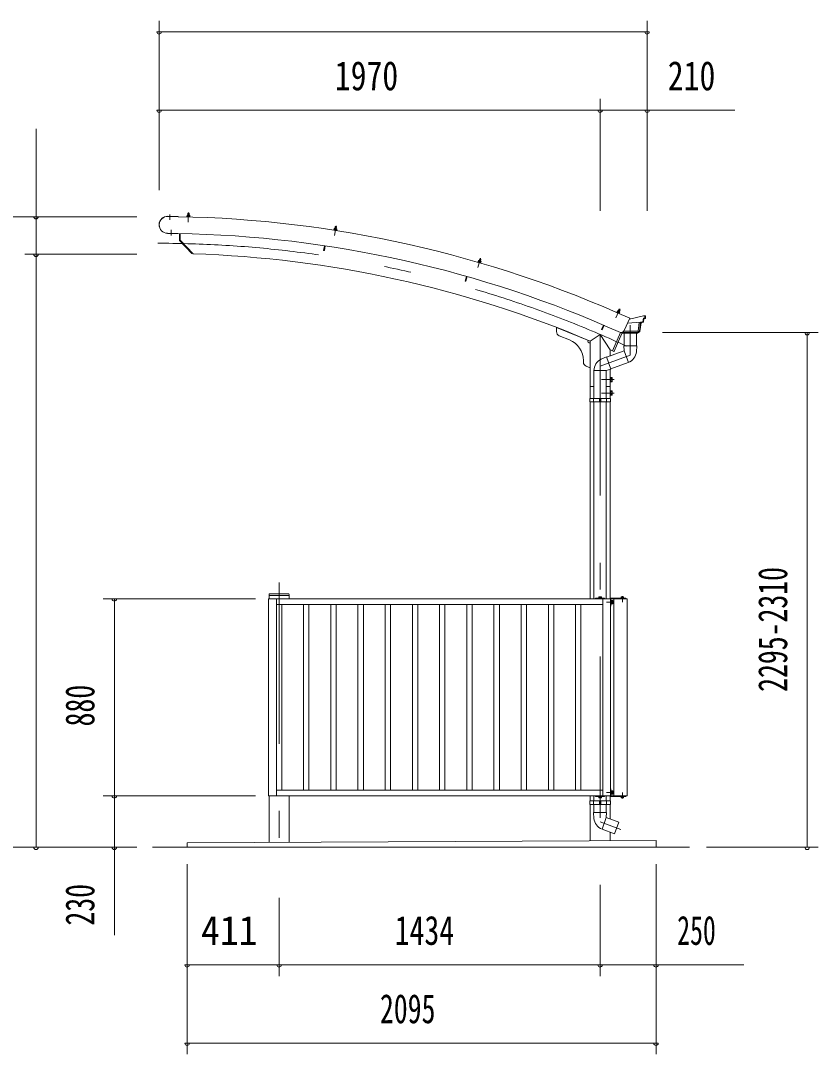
# Model space of a CAD drawing. Units: millimetres, scale not verified. Extents: x -27012 to 27023, y -10500 to 10500.
# Drawn here: x 10737 to 14301, y 870 to 5489 of the extents above; entities that cross this region are included whole.
import ezdxf
from ezdxf.enums import TextEntityAlignment as Align

# ---------------------------------------------------------------- set-up
doc = ezdxf.new("R2010")
doc.units = ezdxf.units.MM
doc.header["$LTSCALE"] = 60
doc.linetypes.add('USER3', pattern=[24, 12, -5, 2, -5])
for name, color, linetype, lineweight in [('0-2_1-05BOLD', 7, 'Continuous', 18), ('0-3_1-25CENTER', 3, 'USER3', 18), ('0-4_1-45THIN', 4, 'Continuous', 18), ('0-5_1-55DIM', 3, 'Continuous', 18)]:
    doc.layers.add(name, color=color, linetype=linetype, lineweight=lineweight)
doc.styles.add('ＭＳ ゴシック', font='')
doc.styles.get('ＭＳ ゴシック').set_extended_font_data('MS Gothic')

msp = doc.modelspace()

# ---------------------------------------------------------------- linework, layer by layer
at = {"layer": '0-2_1-05BOLD'}
for p, q in [((11481.98, 4619.91), (11491.78, 4619.65)), ((11483.98, 4619.36), (11483.86, 4614.86)), ((11483.88, 4619.86), (11484.1, 4628.01)), ((11490.1, 4627.85), (11484.1, 4628.01)), ((11489.75, 4619.2), (11489.63, 4614.71)), ((11489.88, 4619.7), (11490.1, 4627.85)), ((11491.78, 4619.65), (11492.64, 4619.12)), ((11492.64, 4619.12), (11492.52, 4614.63)), ((11395, 4614.24), (11441.69, 4613.3)), ((11441.7, 4613.8), (11395.01, 4614.74)), ((11441.7, 4613.8), (11441.68, 4612.7)), ((11480.5, 4614.95), (11493, 4614.62)), ((11480.94, 4613.44), (11480.89, 4611.84)), ((11492.48, 4613.13), (11492.44, 4611.53)), ((11493, 4614.62), (11492.96, 4613.12)), ((11393.48, 4538.15), (11440.17, 4537.22)), ((11393.49, 4538.65), (11440.18, 4537.72)), ((11440.18, 4537.71), (11440.17, 4537.22)), ((11446.97, 4537.58), (11446.35, 4506.26)), ((11450.17, 4537.52), (11449.58, 4507.53)), ((12137.44, 4555.64), (12137.2, 4554.16)), ((12137.2, 4554.16), (12149.55, 4552.22)), ((12137.67, 4554.08), (12137.42, 4552.5)), ((12137.42, 4552.5), (12148.83, 4550.71)), ((12139.55, 4560.37), (12149.22, 4558.85)), ((12141.46, 4559.56), (12140.76, 4555.12)), ((12141.42, 4560.08), (12142.68, 4568.13)), ((12143.83, 4568.96), (12142.68, 4568.13)), ((12148.61, 4567.19), (12142.68, 4568.13)), ((12147.78, 4568.34), (12143.83, 4568.96)), ((12147.16, 4558.66), (12146.46, 4554.22)), ((12147.35, 4559.14), (12148.61, 4567.19)), ((12148.61, 4567.19), (12147.78, 4568.34)), ((12149.08, 4552.29), (12148.83, 4550.71)), ((12149.22, 4558.85), (12150.01, 4558.22)), ((12150.01, 4558.22), (12149.31, 4553.77)), ((11502.69, 4447.62), (11446.35, 4506.26)), ((11507.82, 4446.89), (11449.58, 4507.53)), ((12094.25, 4483.22), (12090.98, 4461.46)), ((12097.41, 4482.74), (12094.15, 4460.99)), ((11505, 4449.84), (11502.69, 4447.62)), ((12090.98, 4461.46), (12094.15, 4460.99)), ((12781.3, 4412.4), (12780.88, 4410.96)), ((12780.88, 4410.96), (12792.88, 4407.45)), ((12781.34, 4410.83), (12780.89, 4409.3)), ((12780.89, 4409.3), (12791.97, 4406.05)), ((12784, 4416.82), (12793.41, 4414.07)), ((12785.79, 4415.77), (12784.53, 4411.46)), ((12785.83, 4416.29), (12788.11, 4424.11)), ((12793.87, 4422.43), (12788.11, 4424.11)), ((12791.34, 4414.15), (12790.07, 4409.84)), ((12791.58, 4414.61), (12793.87, 4422.43)), ((12792.42, 4407.59), (12791.97, 4406.05)), ((12794.1, 4413.34), (12792.84, 4409.03)), ((12793.41, 4414.07), (12794.1, 4413.34)), ((12729.17, 4346.13), (12723.14, 4324.98)), ((12732.24, 4345.26), (12726.21, 4324.1)), ((12723.14, 4324.98), (12726.21, 4324.1)), ((13401.26, 4186.06), (13400.62, 4184.59)), ((13400.62, 4184.59), (13411.19, 4179.95)), ((13401.43, 4187.62), (13412.88, 4182.6)), ((13406.31, 4190.39), (13404.51, 4186.27)), ((13404.67, 4191.66), (13413.65, 4187.72)), ((13406.41, 4190.89), (13409.69, 4198.36)), ((13411, 4198.87), (13409.69, 4198.36)), ((13415.18, 4195.95), (13409.69, 4198.36)), ((13411.6, 4188.07), (13409.8, 4183.95)), ((13414.67, 4197.27), (13411, 4198.87)), ((13411.84, 4181.42), (13411.19, 4179.95)), ((13411.91, 4188.49), (13415.18, 4195.95)), ((13412.88, 4182.6), (13412.27, 4181.23)), ((13414.24, 4186.91), (13412.44, 4182.79)), ((13413.65, 4187.72), (13414.24, 4186.91)), ((13415.18, 4195.95), (13414.67, 4197.27)), ((13458.88, 4158.68), (13434.15, 4103.99)), ((13519.34, 4169.67), (13457.07, 4154.67)), ((13519.32, 4159.67), (13517.2, 4143.64)), ((13525.94, 4159.67), (13519.32, 4159.67)), ((13528.24, 4169.67), (13519.34, 4169.67)), ((13525.94, 4159.67), (13525.94, 4169.67)), ((13528.24, 4157.37), (13528.24, 4169.67)), ((13131.39, 4117.89), (13281.39, 4057.25)), ((13131.39, 4117.89), (13131.39, 4099.02)), ((13341.21, 4128.6), (13332.51, 4108.39)), ((13344.15, 4127.34), (13335.45, 4107.13)), ((13449.06, 4136.97), (13507.16, 4140.95)), ((13501.05, 4140.53), (13495.75, 4100.67)), ((13507.16, 4140.95), (13501.94, 4101.67)), ((13517.2, 4143.64), (13507.16, 4140.95)), ((13143.9, 4080.48), (13188.87, 4062.29)), ((13325.94, 4086.67), (13281.39, 4057.25)), ((13370.49, 4018.49), (13325.94, 4086.67)), ((13332.51, 4108.39), (13335.45, 4107.13)), ((13416.96, 4095.79), (13381.38, 4013.12)), ((13423.52, 4090.79), (13389.52, 4011.8)), ((13416.96, 4095.79), (13422.47, 4093.42)), ((13424.02, 4095.59), (13428.15, 4092.37)), ((13426.62, 4096.48), (13428.94, 4094.67)), ((13493.73, 4092.37), (13428.15, 4092.37)), ((13492.94, 4094.67), (13428.94, 4094.67)), ((13495.75, 4100.67), (13432.09, 4100.67)), ((13433.44, 4092.67), (13433.44, 4035.05)), ((13488.44, 4092.67), (13488.44, 4035.05)), ((13501.94, 4101.67), (13492.94, 4094.67)), ((13281.39, 4057.25), (13281.39, 3800.67)), ((13431.94, 4035.05), (13433.44, 4013.05)), ((13489.94, 4035.05), (13431.94, 4035.05)), ((13488.18, 4009.25), (13489.95, 4035.05)), ((13331.15, 3975.54), (13354.79, 3986.02)), ((13354.79, 3986.02), (13374.63, 3931.51)), ((13433.44, 4013.05), (13355.31, 3984.61)), ((13370.49, 4018.49), (13370.49, 3990.14)), ((13381.38, 4013.12), (13386.89, 4010.75)), ((13433.44, 4013.05), (13452.25, 3961.36)), ((13251.39, 3969.58), (13251.39, 3962.86)), ((13263.89, 3944.32), (13281.39, 3937.25)), ((13374.63, 3931.52), (13353.44, 3925.4)), ((13370.49, 3930.32), (13370.49, 3800.67)), ((13451.97, 3961.26), (13374.12, 3932.93)), ((13353.44, 3925.4), (13298.44, 3925.4)), ((13298.44, 3925.1), (13298.44, 3800.67)), ((13353.44, 3925.4), (13353.45, 3800.67)), ((13372.49, 3895.17), (13370.49, 3895.17)), ((13372.49, 3895.17), (13372.49, 3874.17)), ((13378.59, 3894.49), (13372.49, 3894.49)), ((13378.59, 3889.58), (13372.49, 3889.58)), ((13379.49, 3892.92), (13378.59, 3894.49)), ((13281.39, 3854.67), (13298.44, 3854.67)), ((13353.44, 3854.67), (13370.49, 3854.67)), ((13372.49, 3874.17), (13370.49, 3874.17)), ((13378.59, 3879.76), (13372.49, 3879.76)), ((13378.59, 3834.49), (13372.49, 3834.49)), ((13379.49, 3832.92), (13378.59, 3834.49)), ((13279.79, 3800.67), (13279.79, 3784.67)), ((13296.84, 3800.67), (13296.84, 3784.67)), ((13322.89, 3800.67), (13322.89, 3784.67)), ((13322.89, 3792.67), (13328.99, 3792.67)), ((13328.99, 3800.67), (13328.99, 3784.67)), ((13355.04, 3800.67), (13355.04, 3784.67)), ((13372.49, 3814.17), (13370.49, 3814.17)), ((13378.59, 3829.58), (13372.49, 3829.58)), ((13378.59, 3819.76), (13372.49, 3819.76)), ((13379.49, 3816.42), (13379.49, 3832.92)), ((13279.79, 3784.67), (13372.09, 3784.67)), ((13281.39, 3784.67), (13281.39, 2904.67)), ((13298.44, 3784.67), (13298.44, 2904.67)), ((13353.44, 3784.67), (13353.44, 2904.67)), ((13370.49, 3784.67), (13370.49, 2904.67)), ((11847.39, 2924.67), (11847.39, 2904.67)), ((11847.39, 2919.67), (11936.49, 2919.67)), ((11933.49, 2927.67), (11850.39, 2927.67)), ((11936.49, 2924.67), (11936.49, 2904.67)), ((13321.04, 2913.47), (13330.84, 2913.47)), ((13323.05, 2912.97), (13323.05, 2909.47)), ((13328.83, 2912.97), (13328.83, 2909.47)), ((13330.84, 2913.47), (13331.71, 2912.97)), ((13331.71, 2912.97), (13331.71, 2909.47)), ((13420.59, 2913.47), (13419.72, 2912.97)), ((13419.72, 2912.97), (13419.72, 2909.47)), ((13422.6, 2912.97), (13422.6, 2909.47)), ((13428.38, 2912.97), (13428.38, 2909.47)), ((11844.94, 2904.67), (11844.94, 2024.67)), ((13372.94, 2904.67), (11844.94, 2904.67)), ((11879.94, 2904.67), (11879.94, 2024.67)), ((13337.94, 2879.67), (11879.94, 2879.67)), ((13305.94, 2907.87), (13305.94, 2904.67)), ((13345.94, 2907.87), (13305.94, 2907.87)), ((13319.69, 2909.47), (13319.69, 2907.87)), ((13337.94, 2904.67), (13337.94, 2024.67)), ((13345.94, 2907.87), (13345.94, 2904.67)), ((13372.94, 2872.87), (13373.69, 2872.87)), ((13373.69, 2903.67), (13373.69, 2872.87)), ((13375.29, 2898.17), (13373.69, 2898.17)), ((13375.29, 2881.17), (13373.69, 2881.17)), ((13446.69, 2904.67), (13374.69, 2904.67)), ((13375.29, 2898.17), (13375.29, 2881.17)), ((13377.29, 2897.47), (13375.29, 2897.47)), ((13377.29, 2889.67), (13375.29, 2891.67)), ((13375.29, 2889.67), (13377.29, 2887.67)), ((13382.1, 2893.42), (13377.29, 2893.42)), ((13382.1, 2885.92), (13377.29, 2885.92)), ((13382.1, 2882.16), (13377.29, 2882.16)), ((13382.79, 2883.37), (13382.1, 2882.16)), ((13382.79, 2895.97), (13382.79, 2883.37)), ((13386.69, 2024.67), (13386.69, 2904.67)), ((13419.24, 2909.47), (13431.74, 2909.47)), ((13419.24, 2909.47), (13419.24, 2907.87)), ((13431.74, 2909.47), (13431.74, 2907.87)), ((13446.69, 2024.67), (13446.69, 2904.67)), ((11879.94, 2049.67), (13337.94, 2049.67)), ((13372.94, 2056.47), (13373.69, 2056.47)), ((13373.69, 2025.67), (13373.69, 2056.47)), ((13375.29, 2048.17), (13373.69, 2048.17)), ((13375.29, 2031.17), (13375.29, 2048.17)), ((13375.29, 2039.67), (13377.29, 2041.67)), ((13377.29, 2039.67), (13375.29, 2037.67)), ((13382.1, 2047.18), (13377.29, 2047.18)), ((13382.1, 2043.42), (13377.29, 2043.42)), ((13382.1, 2035.92), (13377.29, 2035.92)), ((13382.79, 2045.97), (13382.1, 2047.18)), ((13382.79, 2033.37), (13382.79, 2045.97)), ((11847.39, 2024.67), (11847.39, 1816.42)), ((11936.49, 2024.67), (11936.49, 1816.85)), ((13279.79, 2002.67), (13279.79, 1986.67)), ((13279.79, 1986.67), (13372.09, 1986.67)), ((13281.39, 2024.67), (13281.39, 2002.67)), ((13281.39, 1986.67), (13281.39, 1823.27)), ((13296.84, 2002.67), (13296.84, 1986.67)), ((13298.44, 2024.67), (13298.44, 2002.67)), ((13298.44, 1986.67), (13298.44, 1949.76)), ((13319.69, 2019.87), (13319.69, 2021.47)), ((13319.69, 2019.87), (13332.19, 2019.87)), ((13320.17, 2016.38), (13320.17, 2019.87)), ((13321.04, 2015.87), (13320.17, 2016.38)), ((13322.89, 2002.67), (13322.89, 1986.67)), ((13322.89, 1994.67), (13328.99, 1994.67)), ((13323.05, 2016.38), (13323.05, 2019.87)), ((13328.83, 2016.38), (13328.83, 2019.87)), ((13328.99, 2002.67), (13328.99, 1986.67)), ((13332.19, 2019.87), (13332.19, 2021.47)), ((13345.94, 2021.47), (13345.94, 2024.67)), ((13353.44, 2024.67), (13353.44, 2002.67)), ((13353.44, 1986.67), (13353.44, 1949.76)), ((13355.04, 2002.67), (13355.04, 1986.67)), ((13370.49, 2002.67), (13370.49, 2024.67)), ((13370.49, 1986.67), (13370.49, 1921.56)), ((13375.29, 2031.17), (13373.69, 2031.17)), ((13446.69, 2024.67), (13374.69, 2024.67)), ((13377.29, 2031.87), (13375.29, 2031.87)), ((13419.24, 2019.87), (13419.24, 2021.47)), ((13419.24, 2019.87), (13431.74, 2019.87)), ((13419.72, 2016.38), (13419.72, 2019.87)), ((13420.59, 2015.87), (13419.72, 2016.38)), ((13422.6, 2016.38), (13422.6, 2019.87)), ((13428.38, 2016.38), (13428.38, 2019.87)), ((13431.74, 2019.87), (13431.74, 2021.47)), ((13296.94, 1949.76), (13354.94, 1949.76)), ((13298.7, 1923.97), (13296.94, 1949.76)), ((13353.44, 1927.76), (13334.63, 1876.08)), ((13334.91, 1875.98), (13391.02, 1855.56)), ((13370.49, 1863.03), (13370.49, 1823.69)), ((13575.94, 1824.67), (11480.94, 1814.67)), ((11480.94, 1794.67), (11480.94, 1814.67)), ((13575.94, 1824.67), (13575.94, 1794.67)), ((11325.94, 1794.67), (13725.94, 1794.67))]:
    msp.add_line(p, q, dxfattribs=at)
for points in [[(11481.98, 4619.91), (11481.1, 4619.43), (11480.98, 4614.94)], [(11490.1, 4627.85), (11489.13, 4628.88), (11485.13, 4628.98), (11484.1, 4628.01)], [(11480.5, 4614.95), (11480.46, 4613.45), (11492.96, 4613.12)], [(12137.44, 4555.64), (12149.78, 4553.7), (12149.55, 4552.22)], [(12139.55, 4560.37), (12138.6, 4560.01), (12137.91, 4555.56)], [(12781.3, 4412.4), (12793.3, 4408.89), (12792.88, 4407.45)], [(12784, 4416.82), (12783.02, 4416.58), (12781.76, 4412.27)], [(12793.87, 4422.43), (12793.19, 4423.67), (12789.35, 4424.79), (12788.11, 4424.11)], [(13401.43, 4187.62), (13400.83, 4186.25), (13412.27, 4181.23)], [(13404.67, 4191.66), (13403.67, 4191.55), (13401.86, 4187.43)], [(13528.24, 4157.37), (13521.34, 4157.37), (13519.27, 4141.81), (13509.24, 4139.13), (13504.1, 4100.44), (13493.73, 4092.37)], [(13379.49, 3892.92), (13379.49, 3876.42), (13378.59, 3874.85), (13372.49, 3874.85)], [(13372.49, 3814.17), (13372.49, 3835.17), (13370.49, 3835.17)], [(13279.79, 3800.67), (13372.09, 3800.67), (13372.09, 3784.67)], [(13379.49, 3816.42), (13378.59, 3814.85), (13372.49, 3814.85)], [(13321.04, 2913.47), (13320.17, 2912.97), (13320.17, 2909.47)], [(13420.59, 2913.47), (13430.39, 2913.47), (13431.27, 2912.97), (13431.27, 2909.47)], [(13372.94, 2904.67), (13372.94, 2024.67), (11844.94, 2024.67)], [(13319.69, 2909.47), (13332.19, 2909.47), (13332.19, 2907.87)], [(13374.69, 2907.87), (13440.49, 2907.87), (13440.49, 2904.67)], [(13377.29, 2897.47), (13377.29, 2881.87), (13375.29, 2881.87)], [(13382.79, 2895.97), (13382.1, 2897.18), (13377.29, 2897.18)], [(13377.29, 2031.87), (13377.29, 2047.47), (13375.29, 2047.47)], [(13382.79, 2033.37), (13382.1, 2032.17), (13377.29, 2032.17)], [(13279.79, 2002.67), (13372.09, 2002.67), (13372.09, 1986.67)], [(13345.94, 2021.47), (13305.94, 2021.47), (13305.94, 2024.67)], [(13321.04, 2015.87), (13330.84, 2015.87), (13331.71, 2016.38), (13331.71, 2019.87)], [(13374.69, 2021.47), (13440.49, 2021.47), (13440.49, 2024.67)], [(13420.59, 2015.87), (13430.39, 2015.87), (13431.27, 2016.38), (13431.27, 2019.87)], [(13354.94, 1949.76), (13353.44, 1927.76), (13409.83, 1907.24), (13391.02, 1855.56)]]:
    msp.add_lwpolyline(points, dxfattribs=at)
for centre, radius, start, end in [((11482.49, 4617.58), 2.32, 49.93085, 88.46228), ((11486.65, 4611.28), 8.51, 68.63316, 108.29361), ((11491.15, 4617.35), 2.32, 88.46228, 127.00851), ((11394.24, 4576.45), 38.3, 88.854, 268.854), ((11394.24, 4576.45), 37.8, 88.854, 268.854), ((11349.28, -506.02), 5119.55, 65.66528, 88.9659), ((11349.28, -506.02), 5044.55, 65.80466, 88.96758), ((12139.75, 4557.99), 2.32, 42.54817, 81.07961), ((12143.07, 4551.2), 8.51, 61.25049, 100.91093), ((12148.3, 4556.65), 2.32, 81.07961, 119.62584), ((11349.28, -506.02), 4955.45, 67.05199, 88.16658), ((12783.9, 4414.44), 2.32, 35.1655, 73.69695), ((12786.32, 4407.28), 8.51, 53.86781, 93.52827), ((12792.21, 4412.01), 2.32, 73.69695, 112.24318), ((13404.26, 4189.31), 2.32, 27.78282, 66.31427), ((13405.74, 4181.9), 8.51, 46.48515, 86.1456), ((13412.2, 4185.83), 2.32, 66.31427, 104.8605), ((13151.39, 4099.02), 20, 180, 247.98738), ((13420.48, 4110.17), 15, 245.66849, 335.66833), ((13421.68, 4091.58), 2, 336.71333, 66.71333), ((13151.39, 3969.58), 100, 0, 67.98738), ((13281.39, 4057.25), 10, 157.98738, 270), ((13353.44, 3925.26), 55, 113.90668, 180.16823), ((11349.28, -506.02), 4955.45, 65.78831, 65.92853), ((13387.68, 4012.59), 2, 246.71333, 336.71333), ((13433.31, 4013), 55, 289.83269, 356.09424), ((13271.39, 3962.86), 20, 180, 247.98738), ((13375.71, 3892.03), 3.78, 319.57169, 0), ((13365.71, 3884.67), 13.78, 339.1357, 20.8643), ((13375.71, 3877.31), 3.78, 0, 40.43115), ((13375.71, 3832.03), 3.78, 319.56883, 0), ((13365.71, 3824.67), 13.78, 339.13568, 20.86429), ((13375.71, 3817.31), 3.78, 0, 40.4283), ((11850.39, 2924.67), 3, 90, 180), ((11933.49, 2924.67), 3, 0, 90), ((13321.61, 2911.15), 2.32, 51.46857, 90), ((13325.94, 2904.96), 8.51, 70.17088, 109.83133), ((13330.27, 2911.15), 2.32, 90, 128.54623), ((13421.16, 2911.15), 2.32, 51.46857, 90), ((13425.49, 2904.96), 8.51, 70.17088, 109.83133), ((13429.82, 2911.15), 2.32, 90, 128.54623), ((13374.69, 2903.67), 4.2, 90, 166.21272), ((13374.69, 2903.67), 1, 90, 180), ((13372.33, 2889.67), 10.46, 338.97459, 21.0237), ((13379.92, 2895.3), 2.88, 319.27318, 360), ((13379.92, 2884.04), 2.88, 0, 40.72682), ((13372.33, 2039.67), 10.46, 338.9763, 21.02541), ((13379.92, 2045.3), 2.88, 319.27318, 360), ((13379.92, 2034.04), 2.88, 0, 40.72682), ((13321.61, 2018.19), 2.32, 270, 308.53143), ((13325.94, 2024.38), 8.51, 250.16867, 289.82912), ((13330.27, 2018.19), 2.32, 231.45377, 270), ((13374.69, 2025.67), 4.2, 193.78728, 270), ((13374.69, 2025.67), 1, 180, 270), ((13421.16, 2018.19), 2.32, 270, 308.53143), ((13425.49, 2024.38), 8.51, 250.16867, 289.82912), ((13429.82, 2018.19), 2.32, 231.45377, 270), ((13353.57, 1927.72), 55, 183.90576, 250.16731)]:
    msp.add_arc(centre, radius, start, end, dxfattribs=at)
at = {"layer": '0-3_1-25CENTER'}
for p, q in [((11403.88, 4623.16), (11403.38, 4598.17)), ((11487.2, 4631.68), (11486.03, 4588.17)), ((11410, 4529.22), (11410.5, 4554.22)), ((12146.23, 4571.36), (12139.48, 4528.37)), ((12792.05, 4426.87), (12779.83, 4385.09)), ((13413.94, 4200.59), (13396.46, 4160.73)), ((13325.94, 4086.67), (13325.94, 1425.98)), ((13389.49, 3884.67), (13332.49, 3884.67)), ((13389.49, 3824.67), (13332.49, 3824.67)), ((11891.94, 2977.67), (11891.94, 1579.94)), ((13425.49, 2916.38), (13425.49, 2890.19)), ((13386.8, 2889.67), (13354.89, 2889.67)), ((13386.8, 2039.67), (13354.89, 2039.67)), ((13425.49, 2012.96), (13425.49, 2039.15)), ((13325.94, 1908.51), (13419.21, 1874.56))]:
    msp.add_line(p, q, dxfattribs=at)
msp.add_lwpolyline([(13460.94, 4127.89), (13460.94, 3993.79), (13325.94, 3944.66)], dxfattribs=at)
msp.add_arc((11349.28, -506.02), 5000, 65.24121, 90, dxfattribs=at)
at = {"layer": '0-4_1-45THIN'}
for p, q in [((11484.68, 4619.84), (11484.92, 4628.79)), ((11489.08, 4619.72), (11489.32, 4628.67)), ((12142.21, 4559.95), (12143.6, 4568.79)), ((12146.56, 4559.27), (12147.95, 4568.11)), ((12786.59, 4416.07), (12789.11, 4424.65)), ((12790.82, 4414.83), (12793.33, 4423.42)), ((13407.15, 4190.57), (13410.74, 4198.77)), ((13411.17, 4188.81), (13414.77, 4197)), ((11903.94, 2879.67), (11903.94, 2049.67)), ((12001.44, 2879.67), (12001.44, 2049.67)), ((12025.44, 2879.67), (12025.44, 2049.67)), ((12122.94, 2879.67), (12122.94, 2049.67)), ((12146.94, 2879.67), (12146.94, 2049.67)), ((12244.44, 2879.67), (12244.44, 2049.67)), ((12268.44, 2879.67), (12268.44, 2049.67)), ((12365.94, 2879.67), (12365.94, 2049.67)), ((12389.94, 2879.67), (12389.94, 2049.67)), ((12487.44, 2879.67), (12487.44, 2049.67)), ((12511.44, 2879.67), (12511.44, 2049.67)), ((12608.94, 2879.67), (12608.94, 2049.67)), ((12632.94, 2879.67), (12632.94, 2049.67)), ((12730.44, 2879.67), (12730.44, 2049.67)), ((12754.44, 2879.67), (12754.44, 2049.67)), ((12851.94, 2879.67), (12851.94, 2049.67)), ((12875.94, 2879.67), (12875.94, 2049.67)), ((12973.44, 2879.67), (12973.44, 2049.67)), ((12997.44, 2879.67), (12997.44, 2049.67)), ((13094.94, 2879.67), (13094.94, 2049.67)), ((13118.94, 2879.67), (13118.94, 2049.67)), ((13216.44, 2879.67), (13216.44, 2049.67)), ((13240.44, 2879.67), (13240.44, 2049.67))]:
    msp.add_line(p, q, dxfattribs=at)
at = {"layer": '0-5_1-55DIM'}
for p, q in [((11355.94, 4731.84), (11355.94, 5488.67)), ((13535.94, 4638.67), (13535.94, 5488.67)), ((11365.94, 5438.67), (11345.94, 5438.67)), ((11355.94, 5438.67), (13535.94, 5438.67)), ((13545.94, 5438.67), (13525.94, 5438.67)), ((13325.94, 4638.67), (13325.94, 5138.67)), ((11365.94, 5088.67), (11345.94, 5088.67)), ((11355.94, 5088.67), (13928.44, 5088.67)), ((13335.94, 5088.67), (13315.94, 5088.67)), ((13545.94, 5088.67), (13525.94, 5088.67)), ((10805.95, 1794.67), (10805.95, 5005.17)), ((11255.95, 4612.67), (10405.95, 4612.67)), ((10815.95, 4612.67), (10795.95, 4612.67)), ((11255.95, 4444.67), (10755.95, 4444.67)), ((10815.95, 4444.67), (10795.95, 4444.67)), ((13604.87, 4094.67), (14300.94, 4094.67)), ((14260.94, 4094.67), (14240.94, 4094.67)), ((14250.94, 1794.67), (14250.94, 4094.67)), ((11786.9, 2904.67), (11105.95, 2904.67)), ((11165.95, 2904.67), (11145.95, 2904.67)), ((11155.95, 1402.17), (11155.95, 2904.67)), ((11786.9, 2024.67), (11105.95, 2024.67)), ((11165.95, 2024.67), (11145.95, 2024.67)), ((11255.95, 1794.67), (10405.95, 1794.67)), ((10815.95, 1794.67), (10795.95, 1794.67)), ((11165.95, 1794.67), (11145.95, 1794.67)), ((13800.94, 1794.67), (14300.94, 1794.67)), ((14260.94, 1794.67), (14240.94, 1794.67)), ((11480.94, 1719.67), (11480.94, 869.67)), ((13575.94, 1719.67), (13575.94, 869.67)), ((11891.94, 1569.67), (11891.94, 1219.67)), ((13325.94, 1569.67), (13325.94, 1219.67)), ((11490.94, 1269.67), (11470.94, 1269.67)), ((11480.94, 1269.67), (13968.44, 1269.67)), ((11901.94, 1269.67), (11881.94, 1269.67)), ((13335.94, 1269.67), (13315.94, 1269.67)), ((13585.94, 1269.67), (13565.94, 1269.67)), ((11490.94, 919.67), (11470.94, 919.67)), ((11480.94, 919.67), (13575.94, 919.67)), ((13585.94, 919.67), (13565.94, 919.67))]:
    msp.add_line(p, q, dxfattribs=at)
for centre in [(11355.94, 5438.67), (13535.94, 5438.67), (11355.94, 5088.67), (13325.94, 5088.67), (13535.94, 5088.67), (10805.95, 4612.67), (10805.95, 4444.67), (14250.94, 4094.67), (11155.95, 2904.67), (11155.95, 2024.67), (10805.95, 1794.67), (11155.95, 1794.67), (14250.94, 1794.67), (11480.94, 1269.67), (11891.94, 1269.67), (13325.94, 1269.67), (13575.94, 1269.67), (11480.94, 919.67), (13575.94, 919.67)]:
    msp.add_arc(centre, 10, 180, 0, dxfattribs=at)

# ---------------------------------------------------------------- texts
at = {"layer": '0-5_1-55DIM', "color": 7, "style": 'ＭＳ ゴシック'}
for s, width, p in [('1970', 0.8, (12140.75, 5138.67)), ('210', 0.8, (13628.29, 5138.67)), ('411', 0.95, (11543.22, 1319.67)), ('1434', 0.75, (12408.42, 1319.67)), ('250', 0.65, (13670.36, 1319.67)), ('2095', 0.7, (12342.43, 969.67))]:
    msp.add_text(s, height=130.2, dxfattribs=dict(at, width=width)).set_placement(p, align=Align.BOTTOM_LEFT)
at = {"layer": '0-5_1-55DIM', "color": 7, "style": 'ＭＳ ゴシック', "width": 0.7}
for s, p in [('2295-2310', (14200.94, 2489.28)), ('880', (11105.95, 2334.95)), ('230', (11105.95, 1445.03))]:
    msp.add_text(s, height=130.2, rotation=90, dxfattribs=at).set_placement(p, align=Align.BOTTOM_LEFT)

doc.saveas('drawing.dxf')
